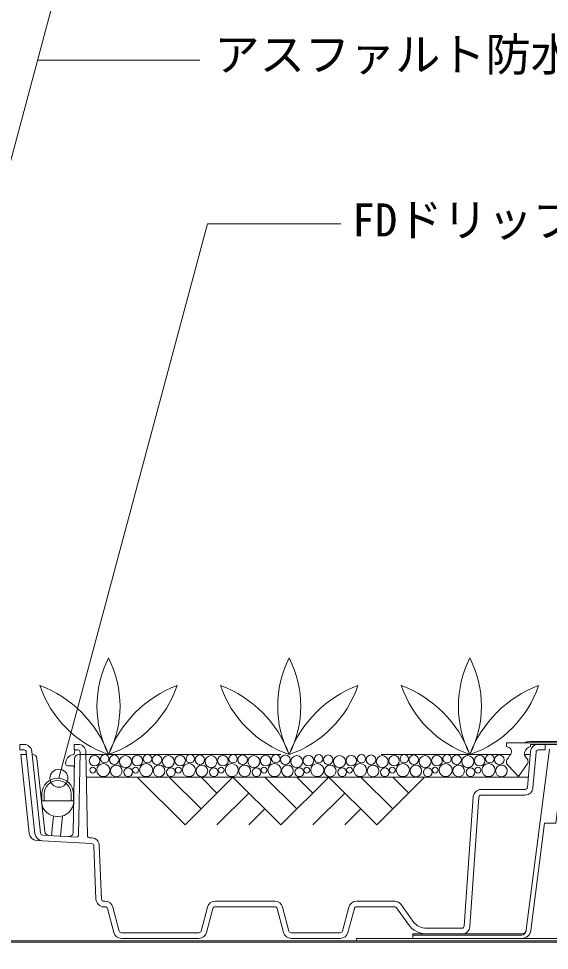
# Model space of a CAD drawing. Units: millimetres, scale not verified. Extents: x -1485 to 1485, y -1050 to 1050.
# Drawn here: x -784.7 to -549.8, y -247.5 to 165.4 of the extents above; entities that cross this region are included whole.
import ezdxf
from ezdxf.enums import TextEntityAlignment as Align

# ---------------------------------------------------------------- set-up
doc = ezdxf.new("R2010")
doc.units = ezdxf.units.MM
doc.header["$LTSCALE"] = 7
doc.linetypes.add('USER1', pattern=[19.05, 12.7, -6.35])
for name, color, linetype, lineweight in [('0-4_BOUSUI', 1, 'Continuous', 18), ('0-6_KANAMONO', 4, 'Continuous', 18), ('0-9_MOJI', 7, 'Continuous', 18), ('0-A_ecom', 7, 'Continuous', 9), ('0-B_GREEN', 3, 'Continuous', 18)]:
    doc.layers.add(name, color=color, linetype=linetype, lineweight=lineweight)
doc.styles.add('ＭＳ ゴシック', font='')
doc.styles.get('ＭＳ ゴシック').set_extended_font_data('MS Gothic')

msp = doc.modelspace()

# ---------------------------------------------------------------- linework, layer by layer
at = {"layer": '0-4_BOUSUI'}
msp.add_line((-926.14, -243.801), (341.133, -243.937), dxfattribs=at)
msp.add_lwpolyline([(-635.223, -242.201), (-435.223, -242.201), (-435.223, -243.201), (-635.223, -243.201)], close=True, dxfattribs=at)
at = {"layer": '0-6_KANAMONO'}
for p, q in [((-511.889, -155.001), (-558.558, -155.001)), ((-567.273, -160.955), (-568.062, -162.347)), ((-559.953, -162.347), (-560.742, -160.955)), ((-761.463, -181.199), (-761.463, -178.199)), ((-760.463, -181.199), (-760.463, -178.199))]:
    msp.add_line(p, q, dxfattribs=at)
for points in [[(-502.324, -157.443), (-501.617, -157.101), (-501.617, -155.601), (-568.83, -155.601), (-568.83, -157.101), (-568.122, -157.443)], [(-558.893, -157.443), (-558.185, -157.101), (-558.185, -156.201), (-512.261, -156.201)], [(-567.983, -165.515), (-563.507, -170.401), (-560.031, -165.515)], [(-774.466, -178.199), (-774.466, -181.199), (-760.463, -181.199)], [(-773.466, -178.199), (-773.466, -181.199), (-761.463, -181.199)]]:
    msp.add_lwpolyline(points, dxfattribs=at)
for centre, radius, start, end in [((-558.558, -160.509), 5.508, 90, 116.99147), ((-568.532, -159.401), 2, 309.01589, 78.18299), ((-557.491, -160.424), 3.294, 115.18273, 189.26669), ((-566.803, -163.901), 2, 129.0159, 233.82139), ((-561.212, -163.901), 2, 306.17861, 50.9841), ((-767.464, -178.199), 7.002, 0, 180), ((-767.464, -178.199), 6.002, 0, 180)]:
    msp.add_arc(centre, radius, start, end, dxfattribs=at)
at = {"layer": '0-9_MOJI'}
for p, q in [((-882.019, -247.491), (-749.109, 248.535)), ((-776.324, 146.97), (-704.543, 146.97)), ((-766.9, -171.221), (-701.076, 74.438)), ((-701.076, 74.438), (-642.036, 74.438))]:
    msp.add_line(p, q, dxfattribs=at)
msp.add_circle((-766.9, -171.221), 4, dxfattribs=at)
at = {"layer": '0-A_ecom'}
for p, q in [((-552.723, -156.201), (-551.723, -156.201)), ((-777.51, -195.818), (-781.349, -159.595)), ((-759.944, -159.814), (-759.924, -158.701)), ((-758.173, -196.29), (-757.535, -159.718)), ((-757.994, -160.701), (-757.552, -160.701)), ((-754.913, -159.64), (-754.268, -196.618)), ((-559.541, -175.287), (-558.17, -159.4)), ((-555.679, -159.615), (-557.05, -175.502)), ((-551.723, -158.701), (-554.683, -158.701)), ((-776.634, -162.49), (-773.207, -194.814)), ((-760.56, -195.118), (-759.993, -162.666)), ((-761.064, -165.701), (-762.968, -165.701)), ((-754.72, -170.701), (-559.145, -170.701)), ((-732.278, -170.701), (-711.065, -191.914)), ((-718.136, -170.701), (-703.994, -184.843)), ((-689.852, -170.701), (-711.065, -191.914)), ((-703.994, -170.701), (-696.923, -177.772)), ((-689.852, -170.701), (-668.638, -191.914)), ((-675.709, -170.701), (-661.567, -184.843)), ((-647.425, -170.701), (-668.638, -191.914)), ((-661.567, -170.701), (-654.496, -177.772)), ((-647.425, -170.701), (-626.212, -191.914)), ((-633.283, -170.701), (-619.141, -184.843)), ((-604.999, -170.701), (-626.212, -191.914)), ((-619.141, -170.701), (-612.07, -177.772)), ((-579.99, -176.201), (-560.537, -176.201)), ((-682.781, -177.772), (-696.923, -191.914)), ((-640.354, -177.772), (-654.496, -191.914)), ((-580.988, -179.631), (-584.995, -236.945)), ((-675.71, -184.843), (-682.781, -191.914)), ((-633.283, -184.843), (-640.354, -191.914)), ((-769.366, -187.977), (-770.13, -196.666)), ((-767.611, -188.201), (-767.318, -188.201)), ((-766.127, -196.889), (-765.329, -187.818)), ((-774.085, -196.447), (-759.228, -197.271)), ((-753.323, -197.599), (-752.319, -197.654)), ((-774.223, -198.943), (-776.752, -198.803)), ((-752.458, -200.151), (-774.223, -198.943)), ((-750.499, -224.85), (-751.514, -201.106)), ((-749.016, -201), (-748.001, -224.744)), ((-747.002, -225.701), (-746.415, -225.701)), ((-697.756, -225.701), (-671.29, -225.701)), ((-635.156, -225.701), (-618.24, -225.701)), ((-746.415, -228.201), (-747.002, -228.201)), ((-742.592, -239.607), (-745.449, -228.942)), ((-743.034, -228.295), (-740.177, -238.96)), ((-703.994, -238.96), (-701.137, -228.295)), ((-698.722, -228.942), (-701.579, -239.607)), ((-671.29, -228.201), (-697.756, -228.201)), ((-667.467, -239.607), (-670.325, -228.942)), ((-667.91, -228.295), (-665.052, -238.96)), ((-641.394, -238.96), (-638.537, -228.295)), ((-636.122, -228.942), (-638.979, -239.607)), ((-618.24, -228.201), (-635.156, -228.201)), ((-612.212, -235.981), (-617.424, -228.623)), ((-615.384, -227.178), (-610.172, -234.536)), ((-604.052, -237.701), (-588.487, -237.701)), ((-739.211, -239.701), (-704.96, -239.701)), ((-704.96, -242.201), (-739.211, -242.201)), ((-664.086, -239.701), (-642.36, -239.701)), ((-642.36, -242.201), (-664.086, -242.201)), ((-588.487, -240.201), (-604.052, -240.201))]:
    msp.add_line(p, q, dxfattribs=at)
at = {"layer": '0-A_ecom', "color": 3, "linetype": 'USER1', "lineweight": 18}
for p, q in [((-757.552, -160.701), (-567.012, -160.701)), ((-560.774, -160.701), (-558.282, -160.701))]:
    msp.add_line(p, q, dxfattribs=at)
at = {"layer": '0-A_ecom', "color": 150, "lineweight": 18}
for p, q in [((-549.801, -158.385), (-560.001, -238.454)), ((-560.064, -238.954), (-560.001, -238.454)), ((-610.223, -240.701), (-562.048, -240.701))]:
    msp.add_line(p, q, dxfattribs=at)
at = {"layer": '0-A_ecom', "color": 1, "lineweight": 18}
for p, q in [((41.696, -243.201), (-926.14, -243.201)), ((41.696, -243.801), (-926.14, -243.801))]:
    msp.add_line(p, q, dxfattribs=at)
at = {"layer": '0-A_ecom'}
for points in [[(-782.344, -158.701), (-784.223, -158.701), (-784.223, -156.201), (-782.344, -156.201)], [(-758.534, -158.701), (-760.185, -158.701), (-760.185, -156.201), (-758.413, -156.201)], [(-554.683, -156.201), (-551.723, -156.201), (-551.723, -158.701)], [(-780.039, -195.677), (-783.746, -160.701), (-781.232, -160.701)], [(-778.863, -159.332), (-778.718, -160.701), (-775.024, -195.554)], [(-587.489, -236.771), (-584.652, -196.201), (-583.482, -179.457)], [(-560.537, -178.701), (-568.971, -178.701), (-579.99, -178.701)]]:
    msp.add_lwpolyline(points, dxfattribs=at)
at = {"layer": '0-A_ecom', "color": 150, "lineweight": 18}
for points in [[(-558.017, -238.706), (-551.965, -191.201), (-546.925, -191.201), (-543.231, -162.201), (-536.977, -162.201)], [(-561.985, -240.201), (-610.223, -240.201), (-610.223, -242.201), (-561.985, -242.201)]]:
    msp.add_lwpolyline(points, dxfattribs=at)
at = {"layer": '0-A_ecom'}
for centre, radius in [((-746.635, -162.593), 1.865), ((-742.416, -163.032), 2.127), ((-727.692, -162.593), 1.865), ((-723.473, -163.032), 2.127), ((-708.749, -162.593), 1.865), ((-704.53, -163.032), 2.127), ((-689.807, -162.593), 1.865), ((-685.588, -163.032), 2.127), ((-670.864, -162.593), 1.865), ((-666.645, -163.032), 2.127), ((-651.921, -162.593), 1.865), ((-647.702, -163.032), 2.127), ((-632.978, -162.593), 1.865), ((-628.759, -163.032), 2.127), ((-614.036, -162.593), 1.865), ((-609.817, -163.032), 2.127), ((-595.093, -162.593), 1.865), ((-590.874, -163.032), 2.127), ((-576.15, -162.593), 1.865), ((-571.931, -163.032), 2.127), ((-751.14, -163.433), 2.322), ((-747.236, -167.615), 2.903), ((-737.42, -163.844), 2.658), ((-732.197, -163.433), 2.322), ((-728.293, -167.615), 2.903), ((-718.477, -163.844), 2.658), ((-713.254, -163.433), 2.322), ((-709.351, -167.615), 2.903), ((-699.535, -163.844), 2.658), ((-694.311, -163.433), 2.322), ((-690.408, -167.615), 2.903), ((-680.592, -163.844), 2.658), ((-675.369, -163.433), 2.322), ((-671.465, -167.615), 2.903), ((-661.649, -163.844), 2.658), ((-656.426, -163.433), 2.322), ((-652.522, -167.615), 2.903), ((-642.706, -163.844), 2.658), ((-637.483, -163.433), 2.322), ((-633.58, -167.615), 2.903), ((-623.764, -163.844), 2.658), ((-618.54, -163.433), 2.322), ((-614.637, -167.615), 2.903), ((-604.821, -163.844), 2.658), ((-599.598, -163.433), 2.322), ((-595.694, -167.615), 2.903), ((-585.878, -163.844), 2.658), ((-580.655, -163.433), 2.322), ((-576.751, -167.615), 2.903), ((-751.9, -167.633), 1.311), ((-741.5, -167.975), 2.579), ((-736.248, -168.575), 1.925), ((-732.957, -167.633), 1.311), ((-722.558, -167.975), 2.579), ((-717.305, -168.575), 1.925), ((-714.014, -167.633), 1.311), ((-703.615, -167.975), 2.579), ((-698.362, -168.575), 1.925), ((-695.072, -167.633), 1.311), ((-684.672, -167.975), 2.579), ((-679.42, -168.575), 1.925), ((-676.129, -167.633), 1.311), ((-665.729, -167.975), 2.579), ((-660.477, -168.575), 1.925), ((-657.186, -167.633), 1.311), ((-646.787, -167.975), 2.579), ((-641.534, -168.575), 1.925), ((-638.243, -167.633), 1.311), ((-627.844, -167.975), 2.579), ((-622.591, -168.575), 1.925), ((-619.301, -167.633), 1.311), ((-608.901, -167.975), 2.579), ((-603.649, -168.575), 1.925), ((-600.358, -167.633), 1.311), ((-589.958, -167.975), 2.579), ((-584.706, -168.575), 1.925), ((-581.415, -167.633), 1.311), ((-571.016, -167.975), 2.579)]:
    msp.add_circle(centre, radius, dxfattribs=at)
for centre, radius, start, end in [((-782.344, -159.701), 3.5, 6.05049, 90), ((-758.413, -159.701), 3.5, 0.99999, 90), ((-554.683, -159.701), 3.5, 90, 175.06815), ((-782.344, -159.701), 1, 6.05077, 90), ((-778.622, -162.701), 2, 6.05077, 90), ((-759.968, -164.701), 4, 101.2808, 180), ((-760.943, -159.797), 1, 281.13827, 358.99986), ((-757.994, -162.701), 2, 90, 178.99999), ((-758.534, -159.701), 1, 359.00001, 90), ((-554.683, -159.701), 1, 90, 175.06819), ((-762.968, -164.701), 1, 180, 270), ((-761.064, -166.701), 1, 359, 90), ((-579.99, -179.701), 3.5, 90, 175.99999), ((-560.537, -175.201), 1, 270, 355.06815), ((-560.537, -175.201), 3.5, 270, 355.06819), ((-767.318, -181.201), 7, 270, 359), ((-579.99, -179.701), 1, 90, 176), ((-767.611, -181.201), 7, 186.05076, 270), ((-776.558, -195.308), 3.5, 186.05076, 266.82481), ((-774.029, -195.449), 3.5, 186.05077, 266.82481), ((-774.029, -195.449), 1, 186.05077, 266.82483), ((-771.218, -194.603), 2, 186.05077, 266.82483), ((-762.559, -195.083), 2, 266.82483, 358.99999), ((-759.173, -196.273), 1, 266.82483, 359.00001), ((-753.268, -196.6), 1, 180.99999, 266.82497), ((-752.513, -201.149), 3.5, 2.44878, 86.82497), ((-752.513, -201.149), 1, 2.44878, 86.82481), ((-747.002, -224.701), 3.5, 182.44878, 270), ((-747.002, -224.701), 1, 182.44878, 270), ((-746.415, -229.201), 3.5, 15.00004, 90), ((-697.756, -229.201), 3.5, 90, 164.99996), ((-671.29, -229.201), 3.5, 15.00004, 90), ((-635.156, -229.201), 3.5, 90, 164.99996), ((-618.24, -229.201), 3.5, 35.31126, 90), ((-746.415, -229.201), 1, 14.99997, 90), ((-697.756, -229.201), 1, 90, 165.00003), ((-671.29, -229.201), 1, 14.99997, 90), ((-635.156, -229.201), 1, 90, 165.00003), ((-618.24, -229.201), 1, 35.31121, 90), ((-604.052, -230.201), 7.5, 215.31126, 270), ((-739.211, -238.701), 1, 195.00004, 270), ((-704.96, -238.701), 1, 270, 344.99996), ((-664.086, -238.701), 1, 195.00004, 270), ((-642.36, -238.701), 1, 270, 344.99996), ((-604.052, -230.201), 10, 215.31121, 270), ((-588.487, -236.701), 1, 270, 356.00001), ((-588.487, -236.701), 3.5, 270, 356), ((-739.211, -238.701), 3.5, 194.99997, 270), ((-704.96, -238.701), 3.5, 270, 345.00003), ((-664.086, -238.701), 3.5, 194.99997, 270), ((-642.36, -238.701), 3.5, 270, 345.00003)]:
    msp.add_arc(centre, radius, start, end, dxfattribs=at)
at = {"layer": '0-A_ecom', "color": 150, "lineweight": 18}
for centre, radius in [((-562.048, -238.701), 2), ((-561.985, -238.201), 2), ((-561.985, -238.201), 4)]:
    msp.add_arc(centre, radius, 270, 352.7407, dxfattribs=at)
at = {"layer": '0-B_GREEN'}
for centre, radius, start, end in [((-702.734, -139.308), 47.326, 153.12829, 206.87401), ((-787.164, -139.308), 47.326, 333.12599, 26.87171), ((-622.734, -139.308), 47.326, 153.12829, 206.87401), ((-707.164, -139.308), 47.326, 333.12599, 26.87171), ((-542.734, -139.308), 47.326, 153.12829, 206.87401), ((-627.164, -139.308), 47.326, 333.12599, 26.87171), ((-793.644, -178.677), 51.907, 20.26163, 69.3585), ((-729.201, -114.66), 48.659, 198.50209, 251.11695), ((-696.254, -178.677), 51.907, 110.6415, 159.73837), ((-760.697, -114.66), 48.659, 288.88305, 341.49791), ((-713.644, -178.677), 51.907, 20.26163, 69.3585), ((-649.201, -114.66), 48.659, 198.50209, 251.11695), ((-616.254, -178.677), 51.907, 110.6415, 159.73837), ((-680.697, -114.66), 48.659, 288.88305, 341.49791), ((-633.644, -178.677), 51.907, 20.26163, 69.3585), ((-569.201, -114.66), 48.659, 198.50209, 251.11695), ((-536.254, -178.677), 51.907, 110.6415, 159.73837), ((-600.697, -114.66), 48.659, 288.88305, 341.49791)]:
    msp.add_arc(centre, radius, start, end, dxfattribs=at)

# ---------------------------------------------------------------- texts
at = {"layer": '0-9_MOJI', "style": 'ＭＳ ゴシック'}
for s, p in [('アスファルト防水露出仕上げ', (-698.043, 137.762)), ('FDドリップホース 径16', (-637.036, 64.438))]:
    msp.add_text(s, height=14.66, dxfattribs=at).set_placement(p, align=Align.BOTTOM_LEFT)

doc.saveas('drawing.dxf')
